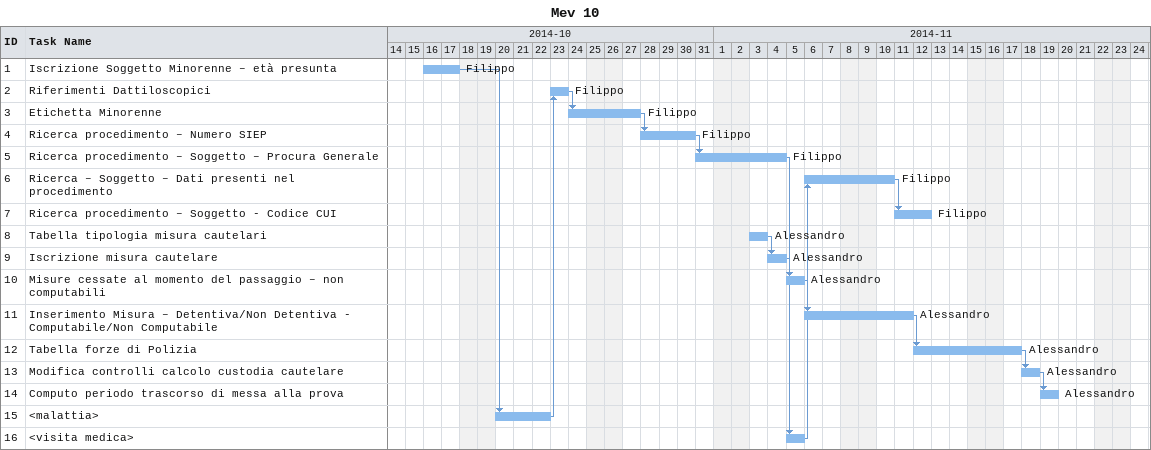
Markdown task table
Mev 10

| ID | Task | Start | Finish | Predecessors | Resources |
|---|---|---|---|---|---|
| 1 | Iscrizione Soggetto Minorenne – età presunta | 2014-10-16 | 2014-10-17 |  | Filippo |
| 2 | Riferimenti Dattiloscopici | 2014-10-23 | 2014-10-23 | 15 | Filippo |
| 3 | Etichetta Minorenne | 2014-10-24 | 2014-10-27 | 2 | Filippo |
| 4 | Ricerca procedimento – Numero SIEP | 2014-10-28 | 2014-10-30 | 3 | Filippo |
| 5 | Ricerca procedimento – Soggetto – Procura Generale | 2014-10-31 | 2014-11-04 | 4 | Filippo |
| 6 | Ricerca – Soggetto – Dati presenti nel procedimento | 2014-11-06 | 2014-11-10 | 16 | Filippo |
| 7 | Ricerca procedimento – Soggetto - Codice CUI | 2014-11-11 | 2014-11-12 | 6 | Filippo |
| 8 | Tabella tipologia misura cautelari | 2014-11-03 | 2014-11-03 |  | Alessandro |
| 9 | Iscrizione misura cautelare | 2014-11-04 | 2014-11-04 | 8 | Alessandro |
| 10 | Misure cessate al momento del passaggio – non computabili | 2014-11-05 | 2014-11-05 | 9 | Alessandro |
| 11 | Inserimento Misura – Detentiva/Non Detentiva - Computabile/Non Computabile | 2014-11-06 | 2014-11-11 | 10 | Alessandro |
| 12 | Tabella forze di Polizia | 2014-11-12 | 2014-11-17 | 11 | Alessandro |
| 13 | Modifica controlli calcolo custodia cautelare | 2014-11-18 | 2014-11-18 | 12 | Alessandro |
| 14 | Computo periodo trascorso di messa alla prova | 2014-11-19 | 2014-11-19 | 13 | Alessandro |
| 15 | <malattia> | 2014-10-20 | 2014-10-22 | 1 |  |
| 16 | <visita medica> | 2014-11-05 | 2014-11-05 | 5 |  |
